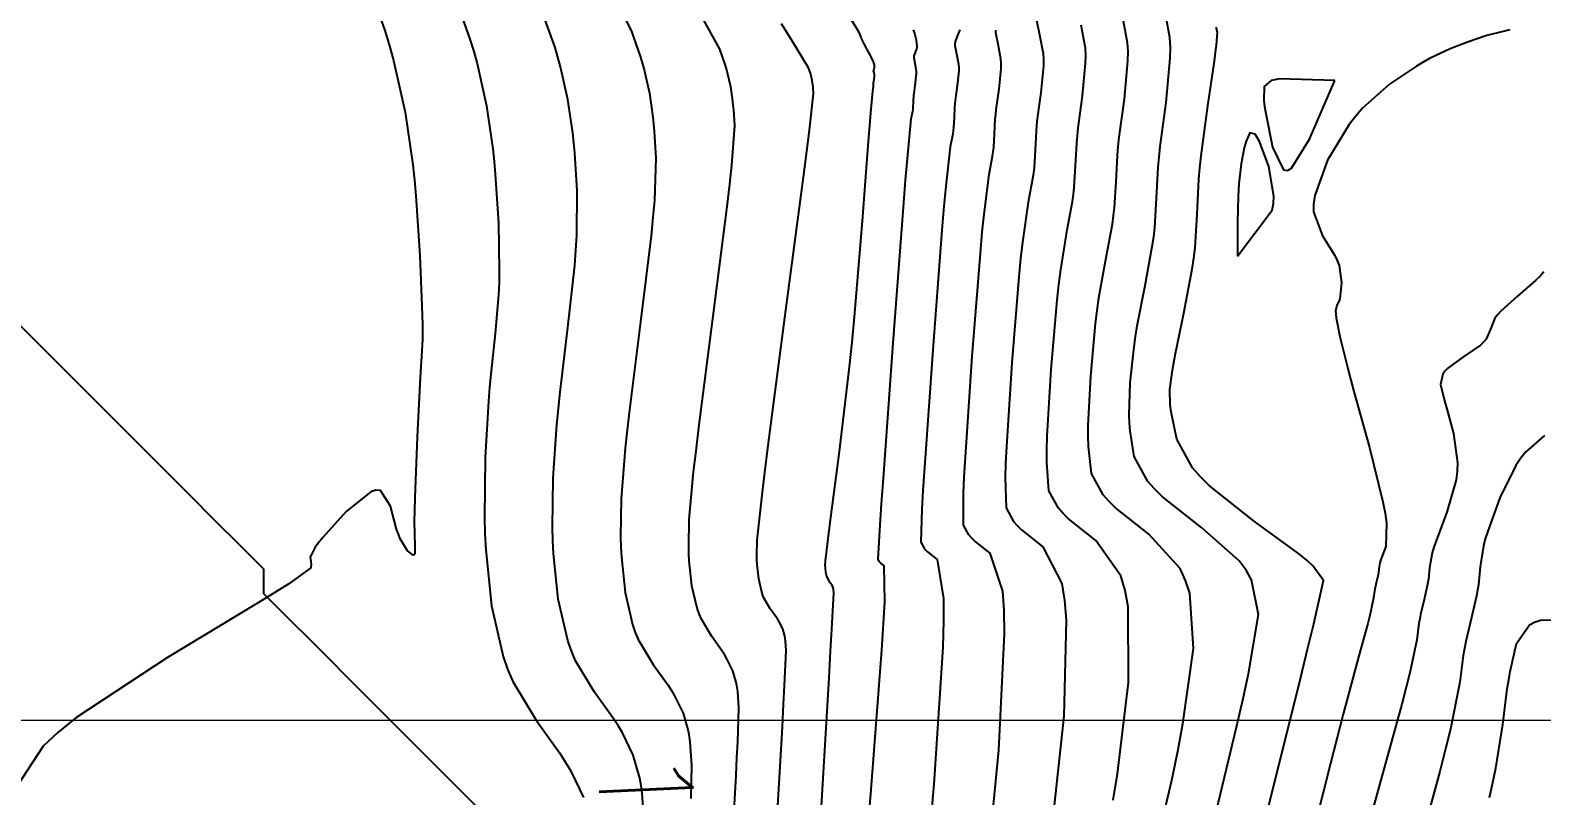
# Model space of a CAD drawing. Header units: metres. Extents: x 837117 to 838477, y 1189012 to 1191015.
# Drawn here: x 837686.6 to 837748, y 1190410.8 to 1190441.9 of the extents above; entities that cross this region are included whole.
import ezdxf

# ---------------------------------------------------------------- set-up
doc = ezdxf.new("R2010")
doc.units = ezdxf.units.M
doc.header["$LTSCALE"] = 0.3
doc.layers.add('COORD', color=7, linetype='Continuous', lineweight=20)
doc.layers.add('DRENAJE', color=5, linetype='Continuous', lineweight=25)
doc.layers.add('COTAS 10', color=1, linetype='Continuous')
doc.layers.add('COTAS INT', color=252, linetype='Continuous')
doc.styles.get("Standard").update_dxf_attribs({"font": 'simplex.shx'})

msp = doc.modelspace()

# ---------------------------------------------------------------- linework, layer by layer
at = {"layer": 'COORD'}
msp.add_line((837476.514, 1190413.872), (838476.514, 1190413.872), dxfattribs=at)
at = {"layer": 'COTAS 10'}
for points, elevation in [([(837710.246, 1190443.378), (837710.979, 1190441.905), (837711.35, 1190440.862), (837711.435, 1190440.584), (837711.512, 1190440.309), (837711.725, 1190439.355), (837711.864, 1190438.386), (837711.895, 1190438.103), (837711.923, 1190437.813), (837711.994, 1190436.711), (837711.928, 1190434.995), (837711.869, 1190434.318), (837711.792, 1190433.553), (837711.367, 1190430.063), (837710.917, 1190426.487), (837710.825, 1190425.67), (837710.746, 1190424.927), (837710.578, 1190422.864), (837710.555, 1190421.323), (837710.568, 1190420.909), (837710.59, 1190420.5), (837710.737, 1190419.067), (837711.034, 1190417.768), (837711.151, 1190417.443), (837711.282, 1190417.133), (837711.308, 1190417.09), (837711.88, 1190416.141), (837712.489, 1190415.293), (837712.627, 1190415.075), (837712.752, 1190414.864), (837713.094, 1190414.162), (837713.303, 1190413.439), (837713.343, 1190413.215), (837713.376, 1190412.98), (837713.433, 1190412.048), (837713.408, 1190410.694)], 1600), ([(837734.288, 1190408.168), (837735.601, 1190413.593), (837735.862, 1190414.752), (837736.079, 1190415.762), (837736.489, 1190418.168), (837736.208, 1190419.582), (837735.988, 1190419.967), (837735.708, 1190420.348), (837734.182, 1190421.698), (837732.589, 1190422.952), (837732.265, 1190423.272), (837731.993, 1190423.581), (837731.433, 1190424.597), (837731.27, 1190425.628), (837731.248, 1190425.945), (837731.236, 1190426.276), (837731.275, 1190427.588), (837731.43, 1190429.048), (837731.492, 1190429.473), (837731.561, 1190429.906), (837731.877, 1190431.545), (837732.173, 1190433.121), (837732.23, 1190433.514), (837732.275, 1190433.889), (837732.348, 1190435.09), (837732.407, 1190436.344), (837732.445, 1190436.753), (837732.491, 1190437.188), (837732.733, 1190438.982), (837732.905, 1190440.778), (837732.906, 1190441.214), (837732.887, 1190441.624), (837732.653, 1190442.884)], 1620), ([(837724.342, 1190441.926), (837724.245, 1190441.678), (837724.154, 1190441.447), (837724.147, 1190441.372), (837724.148, 1190441.292), (837724.218, 1190440.961), (837724.296, 1190440.541), (837724.302, 1190440.405), (837724.302, 1190440.259), (837724.244, 1190439.661), (837724.164, 1190439.063), (837724.148, 1190438.918), (837724.136, 1190438.781), (837724.116, 1190438.363), (837724.092, 1190437.963), (837724.077, 1190437.838), (837724.058, 1190437.707), (837723.959, 1190437.182), (837723.775, 1190435.572), (837723.702, 1190434.758), (837723.62, 1190433.783), (837723.245, 1190428.929), (837722.905, 1190424.142), (837722.845, 1190423.209), (837722.8, 1190422.446), (837722.758, 1190421.109), (837722.894, 1190420.864), (837722.959, 1190420.789), (837723.037, 1190420.712), (837723.422, 1190420.41), (837723.684, 1190418.815), (837723.685, 1190417.923), (837723.655, 1190416.835), (837723.289, 1190411.281), (837722.946, 1190407.426)], 1610), ([(837745.879, 1190410.731), (837746.019, 1190411.346), (837746.14, 1190411.923), (837746.422, 1190413.704), (837746.606, 1190415.145), (837746.665, 1190415.509), (837746.728, 1190415.857), (837746.986, 1190416.986), (837747.509, 1190417.756), (837747.74, 1190417.877), (837748.007, 1190417.959), (837749.281, 1190417.923)], 1630)]:
    msp.add_lwpolyline(points, dxfattribs=dict(at, elevation=elevation))
at = {"layer": 'COTAS INT'}
for points, elevation in [([(837700.154, 1190444.191), (837700.97, 1190441.897), (837701.156, 1190441.284), (837701.326, 1190440.681), (837701.794, 1190438.581), (837702.102, 1190436.45), (837702.17, 1190435.826), (837702.23, 1190435.188), (837702.387, 1190432.764), (837702.47, 1190430.71), (837702.484, 1190430.305), (837702.495, 1190429.971), (837702.5, 1190429.357), (837702.455, 1190428.657), (837702.434, 1190428.268), (837702.41, 1190427.795), (837702.289, 1190425.384), (837702.186, 1190422.905), (837702.173, 1190422.389), (837702.166, 1190421.947), (837702.195, 1190420.966), (837702.192, 1190420.631), (837702.165, 1190420.596), (837702.126, 1190420.586), (837701.89, 1190420.759), (837701.596, 1190421.243), (837701.52, 1190421.429), (837701.447, 1190421.638), (837701.206, 1190422.578), (837700.792, 1190423.205), (837700.61, 1190423.216), (837700.4, 1190423.156), (837699.399, 1190422.355), (837698.45, 1190421.304), (837698.273, 1190421.088), (837698.132, 1190420.903), (837697.932, 1190420.506), (837697.962, 1190420.326), (837697.967, 1190420.278), (837697.97, 1190420.231), (837697.967, 1190420.07), (837697.064, 1190419.416), (837696.5, 1190419.059), (837695.798, 1190418.625), (837692.129, 1190416.421), (837688.412, 1190413.968), (837687.68, 1190413.377), (837687.078, 1190412.824), (837685.978, 1190411.145)], 1594), ([(837703.762, 1190443.429), (837704.43, 1190441.552), (837704.582, 1190441.051), (837704.721, 1190440.557), (837705.104, 1190438.839), (837705.356, 1190437.095), (837705.412, 1190436.585), (837705.461, 1190436.063), (837705.59, 1190434.08), (837705.623, 1190432.138), (837705.613, 1190431.642), (837705.594, 1190431.165), (837705.456, 1190429.592), (837705.276, 1190427.934), (837705.231, 1190427.402), (837705.188, 1190426.839), (837705.052, 1190424.544), (837705.016, 1190422.1), (837705.037, 1190421.442), (837705.071, 1190420.793), (837705.303, 1190418.52), (837705.776, 1190416.458), (837705.961, 1190415.943), (837706.169, 1190415.452), (837707.118, 1190413.877), (837708.083, 1190412.533), (837708.302, 1190412.187), (837708.501, 1190411.852), (837708.717, 1190411.411), (837709.044, 1190410.738)], 1596), ([(837719.576, 1190442.932), (837720.235, 1190441.841), (837720.308, 1190441.653), (837720.331, 1190441.601), (837720.355, 1190441.548), (837720.449, 1190441.355), (837720.54, 1190441.179), (837720.562, 1190441.137), (837720.583, 1190441.098), (837720.645, 1190440.981), (837720.697, 1190440.885), (837720.711, 1190440.858), (837720.725, 1190440.832), (837720.775, 1190440.737), (837720.819, 1190440.644), (837720.829, 1190440.619), (837720.838, 1190440.593), (837720.862, 1190440.502), (837720.871, 1190440.421), (837720.871, 1190440.403), (837720.868, 1190440.385), (837720.849, 1190440.336), (837720.831, 1190440.289), (837720.829, 1190440.274), (837720.83, 1190440.258), (837720.844, 1190440.192), (837720.859, 1190440.108), (837720.86, 1190440.081), (837720.86, 1190440.052), (837720.849, 1190439.932), (837720.833, 1190439.813), (837720.83, 1190439.784), (837720.827, 1190439.756), (837720.823, 1190439.673), (837720.818, 1190439.593), (837720.815, 1190439.568), (837720.812, 1190439.541), (837720.792, 1190439.436), (837720.714, 1190438.557), (837720.673, 1190438.043), (837720.625, 1190437.411), (837720.38, 1190434.151), (837720.055, 1190430.268), (837719.955, 1190429.243), (837719.851, 1190428.24), (837719.44, 1190424.799), (837719.085, 1190422.108), (837719.016, 1190421.579), (837718.961, 1190421.143), (837718.867, 1190420.344), (837718.864, 1190420.159), (837718.866, 1190420.109), (837718.869, 1190420.06), (837718.886, 1190419.888), (837718.922, 1190419.732), (837718.936, 1190419.693), (837718.952, 1190419.655), (837719.024, 1190419.536), (837719.097, 1190419.434), (837719.113, 1190419.408), (837719.129, 1190419.383), (837719.17, 1190419.298), (837719.195, 1190419.211), (837719.2, 1190419.184), (837719.204, 1190419.156), (837719.21, 1190419.044), (837719.131, 1190417.571), (837719.081, 1190416.686), (837719.018, 1190415.592), (837718.689, 1190409.918)], 1606), ([(837711.508, 1190409.716), (837711.434, 1190410.922), (837711.391, 1190411.225), (837711.338, 1190411.514), (837711.069, 1190412.45), (837710.626, 1190413.358), (837710.465, 1190413.631), (837710.286, 1190413.913), (837709.499, 1190415.009), (837708.726, 1190416.292), (837708.556, 1190416.693), (837708.462, 1190416.957), (837708.405, 1190417.113), (837708.02, 1190418.794), (837707.83, 1190420.647), (837707.803, 1190421.176), (837707.786, 1190421.712), (837707.815, 1190423.704), (837707.967, 1190425.883), (837708.028, 1190426.536), (837708.097, 1190427.211), (837708.411, 1190429.827), (837708.693, 1190432.359), (837708.741, 1190432.98), (837708.775, 1190433.567), (837708.792, 1190435.395), (837708.692, 1190436.938), (837708.654, 1190437.344), (837708.61, 1190437.741), (837708.414, 1190439.097), (837708.116, 1190440.433), (837708.009, 1190440.817), (837707.89, 1190441.207), (837707.371, 1190442.667)], 1598), ([(837715.054, 1190408.095), (837715.25, 1190411.624), (837715.287, 1190412.358), (837715.316, 1190412.987), (837715.359, 1190414.38), (837715.319, 1190415.039), (837715.295, 1190415.204), (837715.267, 1190415.363), (837715.119, 1190415.874), (837714.877, 1190416.37), (837714.789, 1190416.519), (837714.691, 1190416.674), (837714.261, 1190417.272), (837713.839, 1190417.974), (837713.746, 1190418.193), (837713.664, 1190418.422), (837713.453, 1190419.341), (837713.349, 1190420.353), (837713.334, 1190420.642), (837713.325, 1190420.935), (837713.341, 1190422.024), (837713.525, 1190423.97), (837713.621, 1190424.804), (837713.738, 1190425.764), (837714.323, 1190430.298), (837714.891, 1190434.748), (837714.997, 1190435.656), (837715.08, 1190436.424), (837715.197, 1190438.027), (837715.154, 1190438.688), (837715.137, 1190438.862), (837715.119, 1190439.032), (837715.035, 1190439.613), (837714.907, 1190440.186), (837714.861, 1190440.35), (837714.81, 1190440.517), (837714.587, 1190441.143), (837713.874, 1190442.451)], 1602), ([(837716.871, 1190409.006), (837717.134, 1190413.608), (837717.184, 1190414.522), (837717.224, 1190415.279), (837717.285, 1190416.712), (837717.261, 1190417.097), (837717.247, 1190417.194), (837717.231, 1190417.287), (837717.145, 1190417.586), (837717.003, 1190417.876), (837716.951, 1190417.964), (837716.894, 1190418.054), (837716.642, 1190418.404), (837716.395, 1190418.815), (837716.341, 1190418.943), (837716.293, 1190419.077), (837716.17, 1190419.614), (837716.109, 1190420.207), (837716.1, 1190420.376), (837716.095, 1190420.547), (837716.104, 1190421.184), (837716.304, 1190423.014), (837716.418, 1190423.937), (837716.558, 1190425.041), (837717.278, 1190430.533), (837717.99, 1190435.942), (837718.125, 1190436.994), (837718.233, 1190437.852), (837718.399, 1190439.342), (837718.385, 1190439.563), (837718.379, 1190439.621), (837718.373, 1190439.677), (837718.345, 1190439.871), (837718.302, 1190440.062), (837718.287, 1190440.117), (837718.27, 1190440.172), (837718.196, 1190440.381), (837717.503, 1190441.524), (837717.095, 1190442.168)], 1604), ([(837727.467, 1190442.325), (837727.592, 1190441.73), (837727.732, 1190440.974), (837727.744, 1190440.728), (837727.743, 1190440.467), (837727.64, 1190439.389), (837727.495, 1190438.313), (837727.467, 1190438.052), (837727.444, 1190437.807), (837727.409, 1190437.054), (837727.365, 1190436.334), (837727.338, 1190436.108), (837727.304, 1190435.872), (837727.126, 1190434.927), (837726.889, 1190433.306), (837726.818, 1190432.644), (837726.744, 1190431.889), (837726.457, 1190428.393), (837726.238, 1190424.996), (837726.206, 1190424.303), (837726.188, 1190423.719), (837726.228, 1190422.504), (837726.533, 1190421.951), (837726.682, 1190421.783), (837726.858, 1190421.608), (837727.726, 1190420.925), (837728.494, 1190419.428), (837728.606, 1190418.74), (837728.676, 1190417.934), (837728.569, 1190414.036), (837728.1, 1190409.661)], 1614), ([(837730.583, 1190410.62), (837730.76, 1190411.694), (837731.209, 1190415.413), (837731.187, 1190418.483), (837731.067, 1190419.149), (837730.898, 1190419.735), (837729.878, 1190421.183), (837728.768, 1190422.056), (837728.543, 1190422.279), (837728.353, 1190422.494), (837727.963, 1190423.202), (837727.882, 1190424.355), (837727.887, 1190424.851), (837727.904, 1190425.423), (837728.063, 1190428.125), (837728.306, 1190430.942), (837728.376, 1190431.587), (837728.447, 1190432.173), (837728.71, 1190433.8), (837728.927, 1190434.955), (837728.968, 1190435.244), (837729.002, 1190435.519), (837729.055, 1190436.399), (837729.099, 1190437.319), (837729.126, 1190437.619), (837729.16, 1190437.938), (837729.338, 1190439.254), (837729.463, 1190440.57), (837729.464, 1190440.89), (837729.451, 1190441.191), (837729.279, 1190442.115)], 1616), ([(837731.878, 1190406.791), (837732.992, 1190411.56), (837733.222, 1190412.686), (837733.419, 1190413.728), (837733.849, 1190416.791), (837733.697, 1190419.033), (837733.528, 1190419.558), (837733.303, 1190420.041), (837732.03, 1190421.441), (837730.679, 1190422.504), (837730.404, 1190422.776), (837730.173, 1190423.037), (837729.698, 1190423.9), (837729.576, 1190424.991), (837729.567, 1190425.398), (837729.57, 1190425.85), (837729.669, 1190427.857), (837729.868, 1190429.995), (837729.934, 1190430.53), (837730.004, 1190431.039), (837730.293, 1190432.672), (837730.55, 1190434.038), (837730.599, 1190434.379), (837730.638, 1190434.704), (837730.701, 1190435.745), (837730.753, 1190436.832), (837730.785, 1190437.186), (837730.825, 1190437.563), (837731.036, 1190439.118), (837731.184, 1190440.674), (837731.185, 1190441.052), (837731.169, 1190441.407), (837730.966, 1190442.499)], 1618), ([(837720.441, 1190407.378), (837720.745, 1190411.061), (837721.18, 1190416.714), (837721.249, 1190417.803), (837721.294, 1190418.686), (837721.27, 1190420.152), (837721.127, 1190420.264), (837721.098, 1190420.293), (837721.074, 1190420.321), (837721.024, 1190420.412), (837721.106, 1190421.81), (837721.165, 1190422.662), (837721.239, 1190423.715), (837721.64, 1190429.197), (837722.058, 1190434.73), (837722.144, 1190435.815), (837722.218, 1190436.705), (837722.375, 1190438.309), (837722.435, 1190438.624), (837722.446, 1190438.703), (837722.455, 1190438.778), (837722.47, 1190439.018), (837722.481, 1190439.269), (837722.489, 1190439.351), (837722.498, 1190439.438), (837722.547, 1190439.796), (837722.581, 1190440.156), (837722.581, 1190440.243), (837722.577, 1190440.325), (837722.531, 1190440.577), (837722.489, 1190440.775), (837722.488, 1190440.823), (837722.492, 1190440.868), (837722.547, 1190441.007), (837722.605, 1190441.156), (837722.612, 1190441.208), (837722.614, 1190441.264), (837722.587, 1190441.506), (837722.513, 1190441.78), (837722.487, 1190441.857), (837722.457, 1190441.933)], 1608), ([(837725.441, 1190407.627), (837725.929, 1190412.658), (837726.166, 1190417.385), (837726.146, 1190418.331), (837726.089, 1190419.121), (837725.574, 1190420.667), (837724.948, 1190421.16), (837724.82, 1190421.286), (837724.713, 1190421.407), (837724.493, 1190421.807), (837724.494, 1190423.083), (837724.526, 1190423.756), (837724.571, 1190424.569), (837724.851, 1190428.661), (837725.182, 1190432.836), (837725.26, 1190433.701), (837725.332, 1190434.439), (837725.543, 1190436.054), (837725.681, 1190436.79), (837725.707, 1190436.973), (837725.728, 1190437.148), (837725.762, 1190437.709), (837725.79, 1190438.294), (837725.807, 1190438.485), (837725.829, 1190438.688), (837725.942, 1190439.525), (837726.022, 1190440.363), (837726.023, 1190440.566), (837726.014, 1190440.758), (837725.905, 1190441.346), (837725.807, 1190441.808), (837725.806, 1190441.921)], 1612), ([(837736.697, 1190409.545), (837738.211, 1190415.627), (837738.502, 1190416.818), (837738.738, 1190417.796), (837739.129, 1190419.545), (837738.718, 1190420.132), (837738.449, 1190420.375), (837738.112, 1190420.654), (837736.334, 1190421.956), (837734.499, 1190423.4), (837734.126, 1190423.769), (837733.812, 1190424.124), (837733.168, 1190425.295), (837732.964, 1190426.264), (837732.929, 1190426.492), (837732.902, 1190426.703), (837732.881, 1190427.32), (837732.992, 1190428.101), (837733.049, 1190428.416), (837733.118, 1190428.773), (837733.461, 1190430.418), (837733.796, 1190432.203), (837733.86, 1190432.649), (837733.912, 1190433.075), (837733.994, 1190434.436), (837734.062, 1190435.857), (837734.104, 1190436.32), (837734.156, 1190436.813), (837734.431, 1190438.847), (837734.699, 1190440.662), (837734.746, 1190441.018), (837734.783, 1190441.311), (837734.819, 1190441.839), (837734.772, 1190442.036)], 1622), ([(837746.713, 1190441.924), (837746.437, 1190441.866), (837745.776, 1190441.701), (837745.305, 1190441.539), (837745.149, 1190441.484), (837744.983, 1190441.423), (837744.289, 1190441.163), (837743.444, 1190440.766), (837743.183, 1190440.619), (837742.909, 1190440.455), (837741.82, 1190439.728), (837740.723, 1190438.748), (837740.444, 1190438.424), (837740.176, 1190438.077), (837739.3, 1190436.637), (837738.778, 1190435.198), (837738.733, 1190434.852), (837738.732, 1190434.53), (837739.089, 1190433.555), (837739.598, 1190432.763), (837739.692, 1190432.555), (837739.766, 1190432.352), (837739.865, 1190431.661), (837739.816, 1190431.119), (837739.796, 1190431.01), (837739.775, 1190430.918), (837739.676, 1190430.736), (837739.624, 1190430.502), (837739.632, 1190430.378), (837739.65, 1190430.228), (837739.794, 1190429.471), (837740.105, 1190428.216), (837740.228, 1190427.752), (837740.366, 1190427.238), (837741, 1190424.958), (837741.551, 1190422.754), (837741.637, 1190422.287), (837741.695, 1190421.882), (837741.664, 1190420.936), (837741.488, 1190420.468), (837741.454, 1190420.364), (837741.426, 1190420.271), (837741.38, 1190420.028), (837741.364, 1190419.845), (837741.355, 1190419.789), (837741.344, 1190419.732), (837741.292, 1190419.51), (837741.234, 1190419.266), (837741.221, 1190419.195), (837741.208, 1190419.123), (837741.172, 1190418.851), (837741.062, 1190418.317), (837741.003, 1190418.08), (837740.931, 1190417.805), (837740.568, 1190416.488), (837739.932, 1190414.116), (837739.688, 1190413.176), (837739.415, 1190412.112), (837738.184, 1190407.243)], 1624), ([(837739.59, 1190439.866), (837737.327, 1190439.935), (837737.149, 1190439.905), (837737.002, 1190439.865), (837736.714, 1190439.625), (837736.708, 1190439.057), (837736.739, 1190438.81), (837736.783, 1190438.524), (837737.058, 1190437.167), (837737.509, 1190436.236), (837737.665, 1190436.219), (837737.834, 1190436.306), (837738.557, 1190437.488), (837739.59, 1190439.866)], 1624), ([(837735.64, 1190432.738), (837737.041, 1190434.596), (837737.097, 1190434.876), (837737.118, 1190435.172), (837736.907, 1190436.38), (837736.525, 1190437.389), (837736.438, 1190437.561), (837736.359, 1190437.686), (837736.142, 1190437.746), (837735.988, 1190437.403), (837735.949, 1190437.273), (837735.911, 1190437.129), (837735.787, 1190436.481), (837735.695, 1190435.667), (837735.678, 1190435.418), (837735.664, 1190435.158), (837735.641, 1190434.133), (837735.64, 1190432.738)], 1624), ([(837748.097, 1190432.094), (837747.939, 1190431.925), (837747.766, 1190431.754), (837747.021, 1190431.109), (837746.343, 1190430.499), (837746.211, 1190430.349), (837746.105, 1190430.208), (837745.925, 1190429.764), (837745.746, 1190429.355), (837745.641, 1190429.236), (837745.511, 1190429.114), (837744.838, 1190428.65), (837744.187, 1190428.184), (837744.07, 1190428.059), (837743.982, 1190427.937), (837743.892, 1190427.515), (837744.03, 1190426.961), (837744.084, 1190426.757), (837744.145, 1190426.53), (837744.425, 1190425.523), (837744.58, 1190424.334), (837744.563, 1190423.991), (837744.52, 1190423.642), (837744.148, 1190422.333), (837743.709, 1190421.167), (837743.624, 1190420.908), (837743.555, 1190420.676), (837743.44, 1190420.07), (837743.399, 1190419.612), (837743.377, 1190419.475), (837743.351, 1190419.332), (837743.22, 1190418.778), (837743.077, 1190418.17), (837743.043, 1190417.994), (837743.012, 1190417.814), (837742.922, 1190417.135), (837742.647, 1190415.805), (837742.499, 1190415.215), (837742.32, 1190414.529), (837741.415, 1190411.247), (837740.403, 1190407.623)], 1626), ([(837748.117, 1190425.443), (837747.344, 1190424.77), (837747.145, 1190424.512), (837746.951, 1190424.222), (837746.302, 1190422.914), (837745.808, 1190421.563), (837745.712, 1190421.247), (837745.634, 1190420.956), (837745.499, 1190420.112), (837745.434, 1190419.38), (837745.399, 1190419.16), (837745.358, 1190418.933), (837745.148, 1190418.047), (837744.919, 1190417.074), (837744.865, 1190416.792), (837744.816, 1190416.505), (837744.672, 1190415.419), (837744.294, 1190413.514), (837744.097, 1190412.71), (837743.86, 1190411.786), (837742.67, 1190407.447)], 1628)]:
    msp.add_lwpolyline(points, dxfattribs=dict(at, elevation=elevation))
at = {"layer": 'DRENAJE'}
msp.add_polyline3d([(837705.046, 1190410.014, 0), (837704.047, 1190411.014, 0), (837703.047, 1190412.014, 0), (837702.047, 1190413.013, 0), (837701.048, 1190414.013, 0), (837700.048, 1190415.013, 0), (837698.049, 1190417.012, 0), (837697.049, 1190418.012, 0), (837696.049, 1190419.011, 0), (837696.049, 1190420.011, 0), (837695.05, 1190421.011, 0), (837694.05, 1190422.01, 0), (837693.05, 1190423.01, 0), (837692.051, 1190424.01, 0), (837690.051, 1190426.009, 0), (837689.052, 1190427.008, 0), (837688.052, 1190428.008, 0), (837687.052, 1190429.008, 0), (837686.053, 1190430.007, 0)], dxfattribs=at)

# ---------------------------------------------------------------- texts
at = {"layer": 'COTAS 10', "insert": (837709.6, 1190412.756, 1600), "char_height": 3.8, "attachment_point": 7, "rotation": 272.69408}
msp.add_mtext('1600', dxfattribs=at)

doc.saveas('drawing.dxf')
